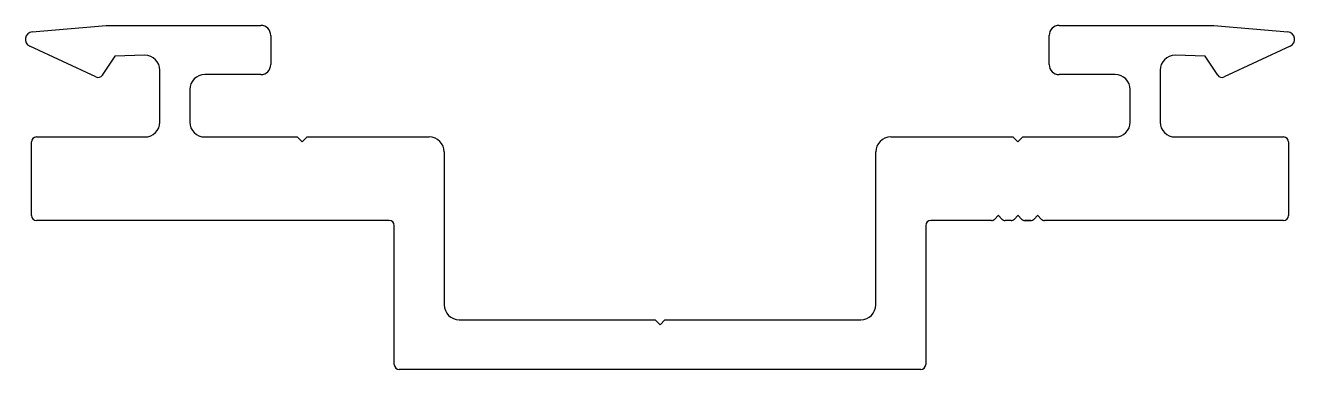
# Model space of a CAD drawing. Header units: inches. Extents: x -32.3 to 32.3, y 0 to 17.5.
import ezdxf

# ---------------------------------------------------------------- set-up
doc = ezdxf.new("R2010")
doc.units = ezdxf.units.IN
doc.header["$MEASUREMENT"] = 0
doc.layers.add('1', color=7, linetype='Continuous')

msp = doc.modelspace()

# ---------------------------------------------------------------- linework, layer by layer
at = {"layer": '1', "color": 7, "linetype": 'Continuous'}
for p, q in [((-31.938, 17.155), (-28.174, 17.484)), ((-28.174, 17.484), (-20.298, 17.484)), ((20.355, 17.484), (28.231, 17.484)), ((28.231, 17.484), (31.995, 17.155)), ((-19.79, 16.976), (-19.79, 15.486)), ((19.847, 15.486), (19.847, 16.976)), ((-28.693, 14.857), (-32.066, 16.43)), ((32.123, 16.43), (28.75, 14.857)), ((-27.739, 15.914), (-28.368, 14.956)), ((-26.2, 15.96), (-27.739, 15.914)), ((27.796, 15.914), (26.258, 15.96)), ((28.425, 14.956), (27.796, 15.914)), ((-25.438, 12.565), (-25.438, 15.198)), ((-20.298, 14.978), (-23.152, 14.978)), ((23.21, 14.978), (20.355, 14.978)), ((25.496, 15.198), (25.496, 12.565)), ((-23.914, 14.216), (-23.914, 12.565)), ((23.972, 12.565), (23.972, 14.216)), ((-31.722, 11.803), (-26.2, 11.803)), ((-23.152, 11.803), (-18.453, 11.803)), ((-18.453, 11.803), (-18.199, 11.549)), ((-18.199, 11.549), (-17.945, 11.803)), ((-17.945, 11.803), (-11.722, 11.803)), ((11.78, 11.803), (18.003, 11.803)), ((18.003, 11.803), (18.257, 11.549)), ((18.257, 11.549), (18.511, 11.803)), ((18.511, 11.803), (23.21, 11.803)), ((26.258, 11.803), (31.78, 11.803)), ((-31.976, 7.807), (-31.976, 11.549)), ((-10.96, 11.041), (-10.96, 3.261)), ((11.018, 3.261), (11.018, 11.041)), ((32.034, 11.549), (32.034, 7.807)), ((17.251, 7.797), (17.08, 7.626)), ((17.433, 7.626), (17.262, 7.797)), ((18.251, 7.797), (18.08, 7.626)), ((18.433, 7.626), (18.262, 7.797)), ((19.251, 7.797), (19.08, 7.626)), ((19.433, 7.626), (19.262, 7.797)), ((-13.754, 7.553), (-31.722, 7.553)), ((-13.5, 0.213), (-13.5, 7.299)), ((13.558, 7.299), (13.558, 0.213)), ((16.903, 7.553), (13.812, 7.553)), ((17.903, 7.553), (17.61, 7.553)), ((18.903, 7.553), (18.61, 7.553)), ((18.61, 7.553), (18.903, 7.553)), ((18.903, 7.553), (18.61, 7.553)), ((18.61, 7.553), (18.903, 7.553)), ((18.903, 7.553), (18.61, 7.553)), ((31.78, 7.553), (19.61, 7.553)), ((19.61, 7.553), (19.61, 7.553)), ((-10.198, 2.499), (-0.225, 2.499)), ((-0.225, 2.499), (0.029, 2.245)), ((0.029, 2.245), (0.283, 2.499)), ((0.283, 2.499), (10.256, 2.499)), ((13.304, -0.041), (-13.246, -0.041))]:
    msp.add_line(p, q, dxfattribs=at)
for centre, radius, start, end in [((-20.298, 16.976), 0.508, 360, 90), ((20.355, 16.976), 0.508, 90, 180), ((-31.905, 16.775), 0.381, 95, 245), ((31.962, 16.775), 0.381, 295, 85), ((-26.2, 15.198), 0.762, 360, 90), ((26.258, 15.198), 0.762, 90, 180), ((-28.585, 15.087), 0.254, 244.99999, 329), ((-23.152, 14.216), 0.762, 90, 180), ((-20.298, 15.486), 0.508, 270, 360), ((20.355, 15.486), 0.508, 180, 270), ((23.21, 14.216), 0.762, 360, 90), ((28.643, 15.087), 0.254, 211, 295.00001), ((-26.2, 12.565), 0.762, 270, 0), ((-23.152, 12.565), 0.762, 180, 270), ((23.21, 12.565), 0.762, 270, 360), ((26.258, 12.565), 0.762, 180, 270), ((-31.722, 11.549), 0.254, 90, 180), ((-11.722, 11.041), 0.762, 360, 90), ((11.78, 11.041), 0.762, 90, 180), ((31.78, 11.549), 0.254, 360, 90), ((-31.722, 7.807), 0.254, 180, 270), ((17.257, 7.792), 0.008, 45, 135), ((18.257, 7.792), 0.008, 45, 135), ((19.257, 7.792), 0.008, 45, 135), ((31.78, 7.807), 0.254, 270, 360), ((-13.754, 7.299), 0.254, 0, 90), ((13.812, 7.299), 0.254, 90, 180), ((16.903, 7.803), 0.25, 270, 315), ((17.61, 7.803), 0.25, 225, 270), ((17.903, 7.803), 0.25, 270, 315), ((18.61, 7.803), 0.25, 225, 270), ((18.903, 7.803), 0.25, 270, 315), ((19.61, 7.803), 0.25, 225, 270), ((-10.198, 3.261), 0.762, 180, 270), ((10.256, 3.261), 0.762, 270, 360), ((-13.246, 0.213), 0.254, 180, 270), ((13.304, 0.213), 0.254, 270, 360)]:
    msp.add_arc(centre, radius, start, end, dxfattribs=at)

doc.saveas('drawing.dxf')
